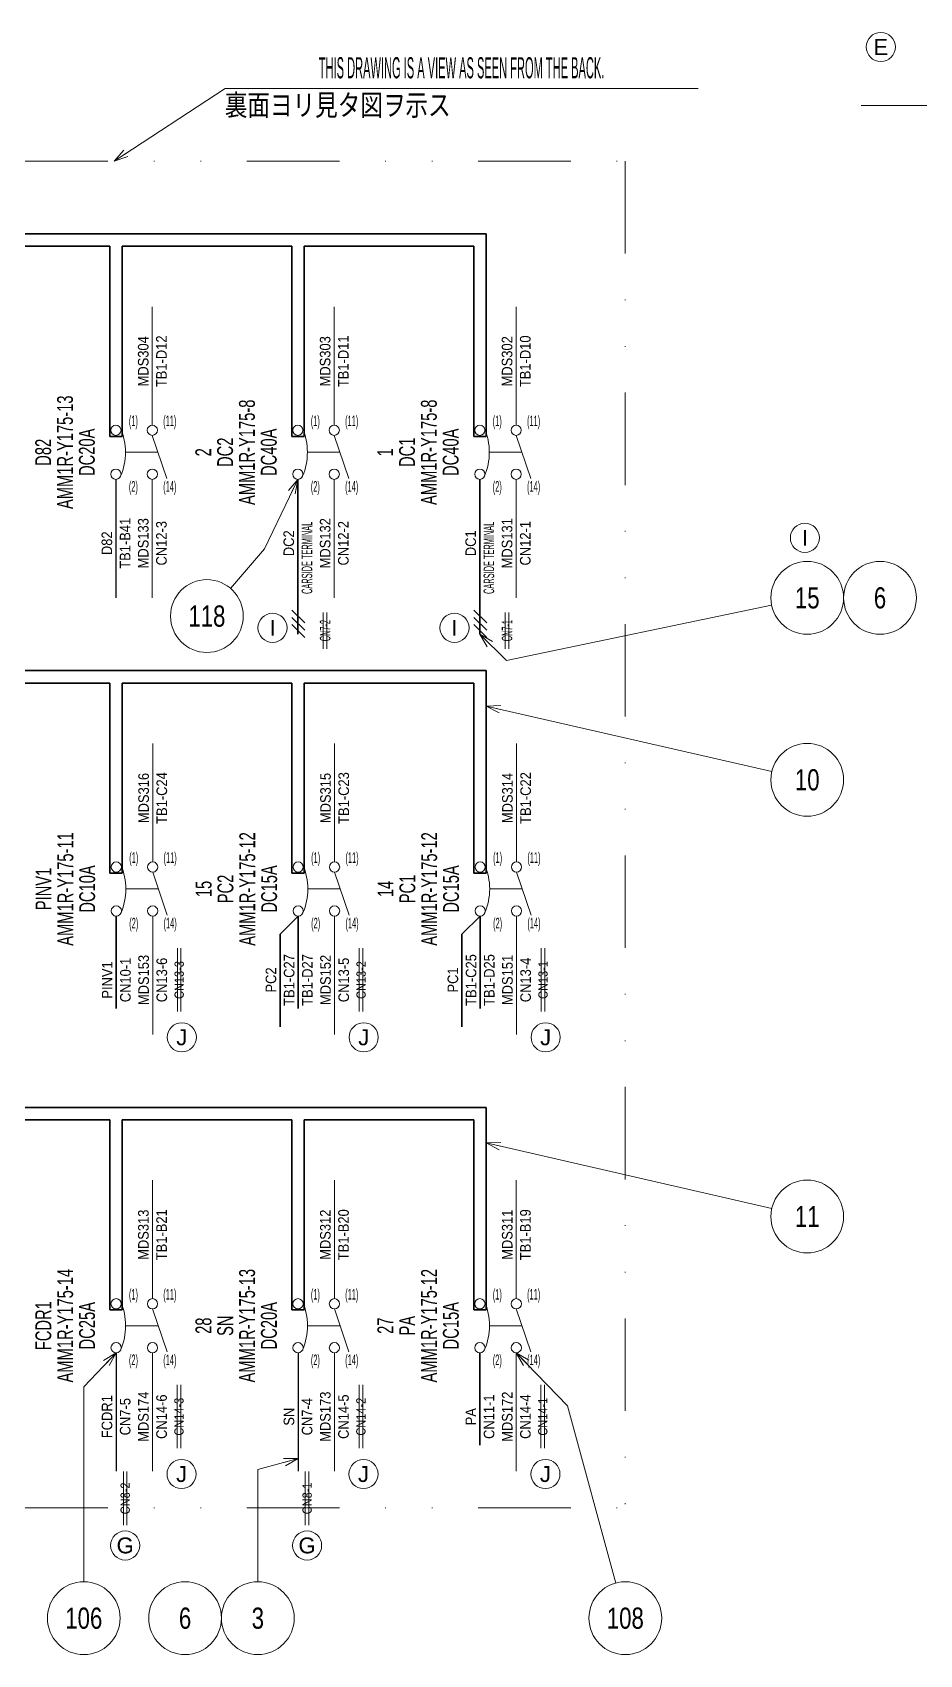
# Model space of a CAD drawing. Header units: millimetres. Extents: x 10 to 832, y 7 to 590.
# Drawn here: x 383.5 to 505.4, y 209.8 to 432.7 of the extents above; entities that cross this region are included whole.
import ezdxf
from ezdxf.enums import TextEntityAlignment as Align

# ---------------------------------------------------------------- set-up
doc = ezdxf.new("R2010")
doc.units = ezdxf.units.MM
for name, pattern in [('DASHDOT', [25.3, 12.7, -6.3, 0, -6.3]), ('DASHED', [19, 12.7, -6.3]), ('DIVIDE', [31.6, 12.7, -6.3, 0, -6.3, 0, -6.3])]:
    doc.linetypes.add(name, pattern=pattern)
for name, color, linetype in [('GR1_02', 7, 'Continuous'), ('GR1_03', 7, 'Continuous'), ('GR1_04', 7, 'Continuous'), ('GR1_05', 7, 'Continuous'), ('GR1_13', 7, 'Continuous'), ('GR1_15', 7, 'Continuous')]:
    doc.layers.add(name, color=color, linetype=linetype)
doc.styles.add('HG丸ｺﾞｼｯｸM-PRO', font='')
doc.styles.get('HG丸ｺﾞｼｯｸM-PRO').set_extended_font_data('HG丸ｺﾞｼｯｸM-PRO')

# ---------------------------------------------------------------- blocks, each defined once
blk = doc.blocks.new('BLKF030')
at = {"layer": 'GR1_13', "color": 4, "linetype": 'DIVIDE', "lineweight": 13}
for p, q in [((95, 415), (465, 415)), ((465, 415), (465, 230)), ((95, 230), (465, 230))]:
    blk.add_line(p, q, dxfattribs=at)
blk = doc.blocks.new('BLKF031')
at = {"layer": 'GR1_03', "color": 3, "linetype": 'Continuous', "lineweight": 35}
for p, q in [((445.88, 405), (110, 405)), ((445.88, 405), (445.88, 377.17)), ((394.15, 403.3), (370.85, 403.3)), ((394.15, 403.3), (394.15, 377.17)), ((419.17, 403.3), (395.85, 403.3)), ((395.85, 403.3), (395.85, 377.17)), ((419.17, 403.3), (419.17, 377.17)), ((420.87, 403.3), (420.87, 377.17)), ((444.18, 403.3), (420.87, 403.3)), ((444.18, 403.3), (444.18, 377.17)), ((394.15, 377.17), (395.85, 377.17)), ((419.17, 377.17), (420.87, 377.17)), ((444.18, 377.17), (445.88, 377.17))]:
    blk.add_line(p, q, dxfattribs=at)
blk = doc.blocks.new('BLKF032')
at = {"layer": 'GR1_02', "color": 4, "linetype": 'Continuous', "lineweight": 13}
blk.add_line((452, 371.41), (450, 377.32), dxfattribs=at)
at = {"layer": 'GR1_02', "color": 4, "linetype": 'DASHDOT', "lineweight": 13}
blk.add_line((446.31, 375), (450.82, 375), dxfattribs=at)
at = {"layer": 'GR1_02', "color": 4, "linetype": 'Continuous', "lineweight": 13}
for centre in [(445, 378.02), (450, 378.02), (445, 371.98), (450, 371.98)]:
    blk.add_circle(centre, 0.701, dxfattribs=at)
blk.add_arc((437.81, 375), 8.5, 337.237, 22.763, dxfattribs=at)
at = {"layer": 'GR1_02', "color": 4, "linetype": 'Continuous', "lineweight": 13, "style": 'HG丸ｺﾞｼｯｸM-PRO'}
for s, width, p in [('(1)', 0.521222, (447.4, 379.32)), ('(11)', 0.521214, (452.4, 379.32)), ('(2)', 0.521222, (447.4, 370.31)), ('(14)', 0.521214, (452.4, 370.31))]:
    blk.add_text(s, height=1.455, dxfattribs=dict(at, width=width)).set_placement(p, align=Align.MIDDLE_CENTER)
blk = doc.blocks.new('BLKF033')
at = {"layer": 'GR1_02', "color": 4, "linetype": 'Continuous', "lineweight": 13}
blk.add_line((427, 371.41), (425, 377.32), dxfattribs=at)
at = {"layer": 'GR1_02', "color": 4, "linetype": 'DASHDOT', "lineweight": 13}
blk.add_line((421.31, 375), (425.82, 375), dxfattribs=at)
at = {"layer": 'GR1_02', "color": 4, "linetype": 'Continuous', "lineweight": 13}
for centre in [(420, 378.02), (425, 378.02), (420, 371.98), (425, 371.98)]:
    blk.add_circle(centre, 0.701, dxfattribs=at)
blk.add_arc((412.81, 375), 8.5, 337.237, 22.763, dxfattribs=at)
at = {"layer": 'GR1_02', "color": 4, "linetype": 'Continuous', "lineweight": 13, "style": 'HG丸ｺﾞｼｯｸM-PRO'}
for s, width, p in [('(1)', 0.521222, (422.4, 379.32)), ('(11)', 0.521214, (427.4, 379.32)), ('(2)', 0.521222, (422.4, 370.31)), ('(14)', 0.521214, (427.4, 370.31))]:
    blk.add_text(s, height=1.455, dxfattribs=dict(at, width=width)).set_placement(p, align=Align.MIDDLE_CENTER)
blk = doc.blocks.new('BLKF034')
at = {"layer": 'GR1_02', "color": 4, "linetype": 'Continuous', "lineweight": 13}
blk.add_line((402, 371.41), (400, 377.32), dxfattribs=at)
at = {"layer": 'GR1_02', "color": 4, "linetype": 'DASHDOT', "lineweight": 13}
blk.add_line((396.31, 375), (400.82, 375), dxfattribs=at)
at = {"layer": 'GR1_02', "color": 4, "linetype": 'Continuous', "lineweight": 13}
for centre in [(395, 378.02), (400, 378.02), (395, 371.98), (400, 371.98)]:
    blk.add_circle(centre, 0.701, dxfattribs=at)
blk.add_arc((387.81, 375), 8.5, 337.237, 22.763, dxfattribs=at)
at = {"layer": 'GR1_02', "color": 4, "linetype": 'Continuous', "lineweight": 13, "style": 'HG丸ｺﾞｼｯｸM-PRO'}
for s, width, p in [('(1)', 0.521222, (397.4, 379.32)), ('(11)', 0.521214, (402.4, 379.32)), ('(2)', 0.521222, (397.4, 370.31)), ('(14)', 0.521214, (402.4, 370.31))]:
    blk.add_text(s, height=1.455, dxfattribs=dict(at, width=width)).set_placement(p, align=Align.MIDDLE_CENTER)
blk = doc.blocks.new('BLKF037')
at = {"layer": 'GR1_02', "color": 4, "linetype": 'Continuous', "lineweight": 13}
blk.add_line((452.05, 311.41), (450.05, 317.32), dxfattribs=at)
at = {"layer": 'GR1_02', "color": 4, "linetype": 'DASHDOT', "lineweight": 13}
blk.add_line((446.36, 315), (450.87, 315), dxfattribs=at)
at = {"layer": 'GR1_02', "color": 4, "linetype": 'Continuous', "lineweight": 13}
for centre in [(445.05, 318.02), (450.05, 318.02), (445.05, 311.98), (450.05, 311.98)]:
    blk.add_circle(centre, 0.701, dxfattribs=at)
blk.add_arc((437.86, 315), 8.5, 337.237, 22.763, dxfattribs=at)
at = {"layer": 'GR1_02', "color": 4, "linetype": 'Continuous', "lineweight": 13, "style": 'HG丸ｺﾞｼｯｸM-PRO'}
for s, width, p in [('(1)', 0.521222, (447.45, 319.32)), ('(11)', 0.521214, (452.45, 319.32)), ('(2)', 0.521222, (447.45, 310.31)), ('(14)', 0.521214, (452.45, 310.31))]:
    blk.add_text(s, height=1.455, dxfattribs=dict(at, width=width)).set_placement(p, align=Align.MIDDLE_CENTER)
blk = doc.blocks.new('BLKF038')
at = {"layer": 'GR1_02', "color": 4, "linetype": 'Continuous', "lineweight": 13}
blk.add_line((427.05, 311.41), (425.05, 317.32), dxfattribs=at)
at = {"layer": 'GR1_02', "color": 4, "linetype": 'DASHDOT', "lineweight": 13}
blk.add_line((421.36, 315), (425.87, 315), dxfattribs=at)
at = {"layer": 'GR1_02', "color": 4, "linetype": 'Continuous', "lineweight": 13}
for centre in [(420.05, 318.02), (425.05, 318.02), (420.05, 311.98), (425.05, 311.98)]:
    blk.add_circle(centre, 0.701, dxfattribs=at)
blk.add_arc((412.86, 315), 8.5, 337.237, 22.763, dxfattribs=at)
at = {"layer": 'GR1_02', "color": 4, "linetype": 'Continuous', "lineweight": 13, "style": 'HG丸ｺﾞｼｯｸM-PRO'}
for s, width, p in [('(1)', 0.521222, (422.45, 319.32)), ('(11)', 0.521214, (427.45, 319.32)), ('(2)', 0.521222, (422.45, 310.31)), ('(14)', 0.521214, (427.45, 310.31))]:
    blk.add_text(s, height=1.455, dxfattribs=dict(at, width=width)).set_placement(p, align=Align.MIDDLE_CENTER)
blk = doc.blocks.new('BLKF039')
at = {"layer": 'GR1_02', "color": 4, "linetype": 'Continuous', "lineweight": 13}
blk.add_line((402.05, 311.41), (400.05, 317.32), dxfattribs=at)
at = {"layer": 'GR1_02', "color": 4, "linetype": 'DASHDOT', "lineweight": 13}
blk.add_line((396.36, 315), (400.87, 315), dxfattribs=at)
at = {"layer": 'GR1_02', "color": 4, "linetype": 'Continuous', "lineweight": 13}
for centre in [(395.05, 318.02), (400.05, 318.02), (395.05, 311.98), (400.05, 311.98)]:
    blk.add_circle(centre, 0.701, dxfattribs=at)
blk.add_arc((387.86, 315), 8.5, 337.237, 22.763, dxfattribs=at)
at = {"layer": 'GR1_02', "color": 4, "linetype": 'Continuous', "lineweight": 13, "style": 'HG丸ｺﾞｼｯｸM-PRO'}
for s, width, p in [('(1)', 0.521222, (397.45, 319.32)), ('(11)', 0.521214, (402.45, 319.32)), ('(2)', 0.521222, (397.45, 310.31)), ('(14)', 0.521214, (402.45, 310.31))]:
    blk.add_text(s, height=1.455, dxfattribs=dict(at, width=width)).set_placement(p, align=Align.MIDDLE_CENTER)
blk = doc.blocks.new('BLKF062')
at = {"layer": 'GR1_02', "color": 4, "linetype": 'Continuous', "lineweight": 13}
blk.add_line((402.02, 251.41), (400.02, 257.32), dxfattribs=at)
at = {"layer": 'GR1_02', "color": 4, "linetype": 'DASHDOT', "lineweight": 13}
blk.add_line((396.33, 255), (400.83, 255), dxfattribs=at)
at = {"layer": 'GR1_02', "color": 4, "linetype": 'Continuous', "lineweight": 13}
for centre in [(395.02, 258.02), (400.02, 258.02), (395.02, 251.98), (400.02, 251.98)]:
    blk.add_circle(centre, 0.701, dxfattribs=at)
blk.add_arc((387.83, 255), 8.5, 337.237, 22.763, dxfattribs=at)
at = {"layer": 'GR1_02', "color": 4, "linetype": 'Continuous', "lineweight": 13, "style": 'HG丸ｺﾞｼｯｸM-PRO'}
for s, width, p in [('(1)', 0.521222, (397.41, 259.32)), ('(11)', 0.521214, (402.41, 259.32)), ('(2)', 0.521222, (397.41, 250.31)), ('(14)', 0.521214, (402.41, 250.31))]:
    blk.add_text(s, height=1.455, dxfattribs=dict(at, width=width)).set_placement(p, align=Align.MIDDLE_CENTER)
blk = doc.blocks.new('BLKF063')
at = {"layer": 'GR1_02', "color": 4, "linetype": 'Continuous', "lineweight": 13}
blk.add_line((427.02, 251.41), (425.02, 257.32), dxfattribs=at)
at = {"layer": 'GR1_02', "color": 4, "linetype": 'DASHDOT', "lineweight": 13}
blk.add_line((421.33, 255), (425.83, 255), dxfattribs=at)
at = {"layer": 'GR1_02', "color": 4, "linetype": 'Continuous', "lineweight": 13}
for centre in [(420.02, 258.02), (425.02, 258.02), (420.02, 251.98), (425.02, 251.98)]:
    blk.add_circle(centre, 0.701, dxfattribs=at)
blk.add_arc((412.83, 255), 8.5, 337.237, 22.763, dxfattribs=at)
at = {"layer": 'GR1_02', "color": 4, "linetype": 'Continuous', "lineweight": 13, "style": 'HG丸ｺﾞｼｯｸM-PRO'}
for s, width, p in [('(1)', 0.521222, (422.41, 259.32)), ('(11)', 0.521214, (427.41, 259.32)), ('(2)', 0.521222, (422.41, 250.31)), ('(14)', 0.521214, (427.41, 250.31))]:
    blk.add_text(s, height=1.455, dxfattribs=dict(at, width=width)).set_placement(p, align=Align.MIDDLE_CENTER)
blk = doc.blocks.new('BLKF064')
at = {"layer": 'GR1_02', "color": 4, "linetype": 'Continuous', "lineweight": 13}
blk.add_line((452.02, 251.41), (450.02, 257.32), dxfattribs=at)
at = {"layer": 'GR1_02', "color": 4, "linetype": 'DASHDOT', "lineweight": 13}
blk.add_line((446.33, 255), (450.83, 255), dxfattribs=at)
at = {"layer": 'GR1_02', "color": 4, "linetype": 'Continuous', "lineweight": 13}
for centre in [(445.02, 258.02), (450.02, 258.02), (445.02, 251.98), (450.02, 251.98)]:
    blk.add_circle(centre, 0.701, dxfattribs=at)
blk.add_arc((437.83, 255), 8.5, 337.237, 22.763, dxfattribs=at)
at = {"layer": 'GR1_02', "color": 4, "linetype": 'Continuous', "lineweight": 13, "style": 'HG丸ｺﾞｼｯｸM-PRO'}
for s, width, p in [('(1)', 0.521222, (447.41, 259.32)), ('(11)', 0.521214, (452.41, 259.32)), ('(2)', 0.521222, (447.41, 250.31)), ('(14)', 0.521214, (452.41, 250.31))]:
    blk.add_text(s, height=1.455, dxfattribs=dict(at, width=width)).set_placement(p, align=Align.MIDDLE_CENTER)
blk = doc.blocks.new('BLKF066')
at = {"layer": 'GR1_03', "color": 3, "linetype": 'Continuous', "lineweight": 35}
for p, q in [((445.88, 345), (110, 345)), ((394.15, 343.3), (370.85, 343.3)), ((394.15, 343.3), (394.15, 317.17)), ((419.17, 343.3), (395.85, 343.3)), ((395.85, 343.3), (395.85, 317.17)), ((419.17, 343.3), (419.17, 317.17)), ((420.87, 343.3), (420.87, 317.17)), ((444.18, 343.3), (420.87, 343.3)), ((444.18, 343.3), (444.18, 317.17)), ((445.88, 345), (445.88, 317.17)), ((394.15, 317.17), (395.85, 317.17)), ((419.17, 317.17), (420.87, 317.17)), ((444.18, 317.17), (445.88, 317.17))]:
    blk.add_line(p, q, dxfattribs=at)
blk = doc.blocks.new('BLKF068')
at = {"layer": 'GR1_03', "color": 3, "linetype": 'Continuous', "lineweight": 35}
for p, q in [((445.88, 285), (110, 285)), ((394.15, 283.3), (370.85, 283.3)), ((394.15, 283.3), (394.15, 257.17)), ((419.17, 283.3), (395.85, 283.3)), ((395.85, 283.3), (395.85, 257.17)), ((419.17, 283.3), (419.17, 257.17)), ((420.87, 283.3), (420.87, 257.17)), ((444.18, 283.3), (420.87, 283.3)), ((444.18, 283.3), (444.18, 257.17)), ((445.88, 285), (445.88, 257.17)), ((394.15, 257.17), (395.85, 257.17)), ((419.17, 257.17), (420.87, 257.17)), ((444.18, 257.17), (445.88, 257.17))]:
    blk.add_line(p, q, dxfattribs=at)
blk = doc.blocks.new('FXTIP_ARROW_S')
at = {"color": 0, "linetype": 'Continuous', "lineweight": -2}
for q in [(-1, 0), (-0.97, 0.26), (-0.97, -0.26)]:
    blk.add_line((0, 0), q, dxfattribs=at)
blk = doc.blocks.new('BLKF262')
at = {"layer": 'GR1_05', "color": 4, "linetype": 'Continuous', "lineweight": 13}
blk.add_circle((500.11, 430.68), 2, dxfattribs=at)
at = {"layer": 'GR1_05', "color": 4, "linetype": 'Continuous', "lineweight": 13, "style": 'HG丸ｺﾞｼｯｸM-PRO', "width": 1.04259}
blk.add_text('E', height=2.18, dxfattribs=at).set_placement((500.11, 430.68), align=Align.MIDDLE_CENTER)
blk = doc.blocks.new('BLKF292')
at = {"layer": 'GR1_05', "color": 4, "linetype": 'Continuous', "lineweight": 13}
blk.add_circle((421.27, 224.81), 2, dxfattribs=at)
at = {"layer": 'GR1_05', "color": 4, "linetype": 'Continuous', "lineweight": 13, "style": 'HG丸ｺﾞｼｯｸM-PRO', "width": 1.042883}
blk.add_text('G', height=2.18, dxfattribs=at).set_placement((421.27, 224.81), align=Align.MIDDLE_CENTER)
blk = doc.blocks.new('BLKF293')
at = {"layer": 'GR1_05', "color": 4, "linetype": 'Continuous', "lineweight": 13}
blk.add_circle((396.27, 224.81), 2, dxfattribs=at)
at = {"layer": 'GR1_05', "color": 4, "linetype": 'Continuous', "lineweight": 13, "style": 'HG丸ｺﾞｼｯｸM-PRO', "width": 1.042883}
blk.add_text('G', height=2.18, dxfattribs=at).set_placement((396.27, 224.81), align=Align.MIDDLE_CENTER)
blk = doc.blocks.new('BLKF320')
at = {"layer": 'GR1_05', "color": 4, "linetype": 'Continuous', "lineweight": 13}
blk.add_circle((441.52, 350.88), 2, dxfattribs=at)
at = {"layer": 'GR1_05', "color": 4, "linetype": 'Continuous', "lineweight": 13, "style": 'HG丸ｺﾞｼｯｸM-PRO', "width": 1.042153}
blk.add_text('I', height=2.18, dxfattribs=at).set_placement((441.52, 350.88), align=Align.MIDDLE_CENTER)
blk = doc.blocks.new('BLKF321')
at = {"layer": 'GR1_05', "color": 4, "linetype": 'Continuous', "lineweight": 13}
blk.add_circle((416.52, 350.88), 2, dxfattribs=at)
at = {"layer": 'GR1_05', "color": 4, "linetype": 'Continuous', "lineweight": 13, "style": 'HG丸ｺﾞｼｯｸM-PRO', "width": 1.042153}
blk.add_text('I', height=2.18, dxfattribs=at).set_placement((416.52, 350.88), align=Align.MIDDLE_CENTER)
blk = doc.blocks.new('BLKF336')
at = {"layer": 'GR1_05', "color": 4, "linetype": 'Continuous', "lineweight": 13}
blk.add_circle((489.68, 363.24), 2, dxfattribs=at)
at = {"layer": 'GR1_05', "color": 4, "linetype": 'Continuous', "lineweight": 13, "style": 'HG丸ｺﾞｼｯｸM-PRO', "width": 1.042153}
blk.add_text('I', height=2.18, dxfattribs=at).set_placement((489.68, 363.24), align=Align.MIDDLE_CENTER)
blk = doc.blocks.new('BLKF352')
at = {"layer": 'GR1_05', "color": 4, "linetype": 'Continuous', "lineweight": 13}
blk.add_circle((404.02, 234.62), 2, dxfattribs=at)
at = {"layer": 'GR1_05', "color": 4, "linetype": 'Continuous', "lineweight": 13, "style": 'HG丸ｺﾞｼｯｸM-PRO', "width": 1.042809}
blk.add_text('J', height=2.18, dxfattribs=at).set_placement((404.02, 234.62), align=Align.MIDDLE_CENTER)
blk = doc.blocks.new('BLKF353')
at = {"layer": 'GR1_05', "color": 4, "linetype": 'Continuous', "lineweight": 13}
blk.add_circle((429.02, 234.62), 2, dxfattribs=at)
at = {"layer": 'GR1_05', "color": 4, "linetype": 'Continuous', "lineweight": 13, "style": 'HG丸ｺﾞｼｯｸM-PRO', "width": 1.042809}
blk.add_text('J', height=2.18, dxfattribs=at).set_placement((429.02, 234.62), align=Align.MIDDLE_CENTER)
blk = doc.blocks.new('BLKF354')
at = {"layer": 'GR1_05', "color": 4, "linetype": 'Continuous', "lineweight": 13}
blk.add_circle((454.02, 234.62), 2, dxfattribs=at)
at = {"layer": 'GR1_05', "color": 4, "linetype": 'Continuous', "lineweight": 13, "style": 'HG丸ｺﾞｼｯｸM-PRO', "width": 1.042809}
blk.add_text('J', height=2.18, dxfattribs=at).set_placement((454.02, 234.62), align=Align.MIDDLE_CENTER)
blk = doc.blocks.new('BLKF362')
at = {"layer": 'GR1_05', "color": 4, "linetype": 'Continuous', "lineweight": 13}
blk.add_circle((404.05, 294.62), 2, dxfattribs=at)
at = {"layer": 'GR1_05', "color": 4, "linetype": 'Continuous', "lineweight": 13, "style": 'HG丸ｺﾞｼｯｸM-PRO', "width": 1.042809}
blk.add_text('J', height=2.18, dxfattribs=at).set_placement((404.05, 294.62), align=Align.MIDDLE_CENTER)
blk = doc.blocks.new('BLKF363')
at = {"layer": 'GR1_05', "color": 4, "linetype": 'Continuous', "lineweight": 13}
blk.add_circle((429.05, 294.62), 2, dxfattribs=at)
at = {"layer": 'GR1_05', "color": 4, "linetype": 'Continuous', "lineweight": 13, "style": 'HG丸ｺﾞｼｯｸM-PRO', "width": 1.042809}
blk.add_text('J', height=2.18, dxfattribs=at).set_placement((429.05, 294.62), align=Align.MIDDLE_CENTER)
blk = doc.blocks.new('BLKF364')
at = {"layer": 'GR1_05', "color": 4, "linetype": 'Continuous', "lineweight": 13}
blk.add_circle((454.05, 294.62), 2, dxfattribs=at)
at = {"layer": 'GR1_05', "color": 4, "linetype": 'Continuous', "lineweight": 13, "style": 'HG丸ｺﾞｼｯｸM-PRO', "width": 1.042809}
blk.add_text('J', height=2.18, dxfattribs=at).set_placement((454.05, 294.62), align=Align.MIDDLE_CENTER)

msp = doc.modelspace()

# ---------------------------------------------------------------- linework, layer by layer
at = {"layer": 'GR1_02', "color": 4, "linetype": 'Continuous', "lineweight": 13}
msp.add_line((549.71, 422.66), (497.39, 422.66), dxfattribs=at)
at = {"layer": 'GR1_03', "color": 4, "linetype": 'Continuous', "lineweight": 13}
for p, q in [((400, 395), (400, 378.72)), ((425, 395), (425, 378.72)), ((450, 395), (450, 378.72)), ((400, 371.28), (400, 355)), ((425, 371.28), (425, 355)), ((450, 371.28), (450, 355)), ((419.18, 353.32), (420.95, 351.55)), ((419.18, 352.32), (420.95, 350.55)), ((444.18, 353.32), (445.95, 351.55)), ((444.18, 352.32), (445.95, 350.55)), ((419.18, 351.32), (420.95, 349.55)), ((444.18, 351.32), (445.95, 349.55)), ((400.05, 335), (400.05, 318.72)), ((425.05, 335), (425.05, 318.72)), ((450.05, 335), (450.05, 318.72)), ((400.05, 311.28), (400.05, 295)), ((425.05, 311.28), (425.05, 295)), ((450.05, 311.28), (450.05, 295)), ((400.02, 275), (400.02, 258.72)), ((425.02, 275), (425.02, 258.72)), ((450.02, 275), (450.02, 258.72)), ((400.02, 251.28), (400.02, 235)), ((425.02, 251.28), (425.02, 235)), ((450.02, 251.28), (450.02, 235))]:
    msp.add_line(p, q, dxfattribs=at)
at = {"layer": 'GR1_03', "color": 2, "linetype": 'Continuous', "lineweight": 25}
for p, q in [((395, 371.28), (395, 355)), ((395.02, 251.28), (395.02, 235)), ((420.02, 251.28), (420.02, 235))]:
    msp.add_line(p, q, dxfattribs=at)
at = {"layer": 'GR1_03', "color": 3, "linetype": 'Continuous', "lineweight": 35}
for p, q in [((420, 371.28), (420, 350)), ((445, 371.28), (445, 350))]:
    msp.add_line(p, q, dxfattribs=at)
at = {"layer": 'GR1_03', "color": 3, "linetype": 'DASHED', "lineweight": 35}
for p, q in [((395.05, 311.28), (395.05, 295)), ((420.05, 311.28), (417.55, 308.78)), ((420.05, 311.28), (420.05, 295)), ((445.05, 311.28), (442.55, 308.78)), ((445.05, 311.28), (445.05, 295)), ((417.55, 308.78), (417.55, 295)), ((442.55, 308.78), (442.55, 295)), ((445.02, 251.28), (445.02, 235))]:
    msp.add_line(p, q, dxfattribs=at)
at = {"layer": 'GR1_05', "color": 4, "linetype": 'Continuous', "lineweight": 13}
for p, q in [((423.5, 348), (423.5, 353)), ((424, 348), (424, 353)), ((448.5, 348), (448.5, 353)), ((449, 348), (449, 353)), ((403.44, 298.17), (403.44, 306.87)), ((403.94, 298.17), (403.94, 306.87)), ((428.44, 298.17), (428.44, 306.87)), ((428.94, 298.17), (428.94, 306.87)), ((453.44, 298.17), (453.44, 306.87)), ((453.94, 298.17), (453.94, 306.87)), ((403.41, 238.17), (403.41, 246.87)), ((403.91, 238.17), (403.91, 246.87)), ((428.41, 238.17), (428.41, 246.87)), ((428.91, 238.17), (428.91, 246.87)), ((453.41, 238.17), (453.41, 246.87)), ((453.91, 238.17), (453.91, 246.87)), ((396.02, 227.61), (396.02, 234.96)), ((396.52, 227.61), (396.52, 234.96)), ((421.02, 227.61), (421.02, 234.96)), ((421.52, 227.61), (421.52, 234.96))]:
    msp.add_line(p, q, dxfattribs=at)
at = {"layer": 'GR1_13', "color": 4, "linetype": 'Continuous', "lineweight": 13}
for p, q in [((394.75, 415), (410, 425)), ((410, 425), (475, 425))]:
    msp.add_line(p, q, dxfattribs=at)
at = {"layer": 'GR1_15', "color": 4, "linetype": 'Continuous', "lineweight": 13}
for p, q in [((420, 371.28), (415.42, 361.74)), ((415.42, 361.74), (410.75, 356.3)), ((448.65, 346.38), (485.11, 353.98)), ((445, 350), (448.65, 346.38)), ((445.88, 340.12), (485.13, 331.12)), ((445.88, 280.12), (485.13, 271.12)), ((395.02, 251.28), (390.58, 246.58)), ((450.02, 251.28), (457.05, 243.98)), ((390.58, 246.58), (390.58, 219.82)), ((457.05, 243.98), (463.69, 219.64)), ((420.02, 236.74), (414.5, 235.26)), ((414.5, 235.26), (414.5, 219.82))]:
    msp.add_line(p, q, dxfattribs=at)
for centre in [(490, 355), (500, 355), (407.5, 352.5), (490, 330), (490, 270), (390.58, 214.82), (404.5, 214.82), (414.5, 214.82), (465, 214.82)]:
    msp.add_circle(centre, 5, dxfattribs=at)

# ---------------------------------------------------------------- block references
at = {"layer": 'GR1_02', "color": 4, "linetype": 'Continuous', "lineweight": 13}
for name in ['BLKF034', 'BLKF033', 'BLKF032', 'BLKF039', 'BLKF038', 'BLKF037', 'BLKF062', 'BLKF063', 'BLKF064']:
    msp.add_blockref(name, (0, 0), dxfattribs=at)
at = {"layer": 'GR1_03', "color": 3, "linetype": 'Continuous', "lineweight": 35}
for name in ['BLKF031', 'BLKF066', 'BLKF068']:
    msp.add_blockref(name, (0, 0), dxfattribs=at)
at = {"layer": 'GR1_05', "color": 4, "linetype": 'Continuous', "lineweight": 13}
for name in ['BLKF262', 'BLKF336', 'BLKF321', 'BLKF320', 'BLKF362', 'BLKF363', 'BLKF364', 'BLKF352', 'BLKF353', 'BLKF354', 'BLKF293', 'BLKF292']:
    msp.add_blockref(name, (0, 0), dxfattribs=at)
at = {"layer": 'GR1_13', "color": 4, "linetype": 'DIVIDE', "lineweight": 13}
msp.add_blockref('BLKF030', (0, 0), dxfattribs=at)
at = {"layer": 'GR1_13', "color": 4, "linetype": 'Continuous', "lineweight": 13, "xscale": 2, "yscale": 2, "rotation": 213.2545884793545}
msp.add_blockref('FXTIP_ARROW_S', (394.75, 415), dxfattribs=at)
at = {"layer": 'GR1_15', "color": 4, "linetype": 'Continuous', "lineweight": 13, "xscale": 2, "yscale": 2}
for p, rotation in [((420, 371.28), 64.36534339249208), ((445, 350), 135.2220066249269), ((445.88, 340.12), 167.0806528766763), ((445.88, 280.12), 167.0806528766763), ((395.02, 251.28), 46.6865681928987), ((450.02, 251.28), 133.9296542194714), ((420.02, 236.74), 14.9999999999999)]:
    msp.add_blockref('FXTIP_ARROW_S', p, dxfattribs=dict(at, rotation=rotation))

# ---------------------------------------------------------------- texts
at = {"layer": 'GR1_02', "color": 4, "linetype": 'Continuous', "lineweight": 13, "style": 'HG丸ｺﾞｼｯｸM-PRO'}
for s, height, width, p in [('AMM1R-Y175-13', 2.1818, 0.692153, (388, 375)), ('AMM1R-Y175-8', 2.1818, 0.692227, (413, 375)), ('AMM1R-Y175-8', 2.1818, 0.692227, (438, 375)), ('D82', 2.182, 0.692069, (385, 375)), ('DC20A', 2.182, 0.692605, (391, 375)), ('DC2', 2.182, 0.692819, (410, 375)), ('DC40A', 2.182, 0.692605, (416, 375)), ('DC1', 2.182, 0.692819, (435, 375)), ('DC40A', 2.182, 0.692605, (441, 375)), ('2', 2.18, 0.691275, (407, 375)), ('1', 2.18, 0.691275, (432, 375)), ('AMM1R-Y175-11', 2.1818, 0.692153, (388.05, 315)), ('AMM1R-Y175-12', 2.1818, 0.692153, (413.05, 315)), ('AMM1R-Y175-12', 2.1818, 0.692153, (438.05, 315)), ('PINV1', 2.182, 0.691525, (385.05, 315)), ('DC10A', 2.182, 0.692605, (391.05, 315)), ('PC2', 2.182, 0.691925, (410.05, 315)), ('DC15A', 2.182, 0.692605, (416.05, 315)), ('PC1', 2.182, 0.691925, (435.05, 315)), ('DC15A', 2.182, 0.692605, (441.05, 315)), ('15', 2.182, 0.691275, (407.05, 315)), ('14', 2.182, 0.691275, (432.05, 315)), ('AMM1R-Y175-14', 2.1818, 0.692153, (388.02, 255)), ('AMM1R-Y175-13', 2.1818, 0.692153, (413.02, 255)), ('AMM1R-Y175-12', 2.1818, 0.692153, (438.02, 255)), ('FCDR1', 2.182, 0.692444, (385.02, 255)), ('DC25A', 2.182, 0.692605, (391.02, 255)), ('DC20A', 2.182, 0.692605, (416.02, 255)), ('PA', 2.182, 0.692096, (435.02, 255)), ('DC15A', 2.182, 0.692605, (441.02, 255)), ('28', 2.182, 0.691275, (407.02, 255)), ('SN', 2.182, 0.691329, (410.02, 255)), ('27', 2.182, 0.691275, (432.02, 255))]:
    msp.add_text(s, height=height, rotation=90, dxfattribs=dict(at, width=width)).set_placement(p, align=Align.MIDDLE_CENTER)
at = {"layer": 'GR1_04', "color": 3, "linetype": 'Continuous', "lineweight": 35, "style": 'HG丸ｺﾞｼｯｸM-PRO'}
for s, height, width, p in [('MDS304', 1.455, 0.911744, (398.75, 387.5)), ('TB1-D12', 1.455, 0.911582, (401.25, 387.5)), ('MDS303', 1.455, 0.911744, (423.75, 387.5)), ('TB1-D11', 1.455, 0.911582, (426.25, 387.5)), ('MDS302', 1.455, 0.911744, (448.75, 387.5)), ('TB1-D10', 1.455, 0.911582, (451.25, 387.5)), ('TB1-B41', 1.455, 0.911762, (396.25, 362.5)), ('MDS133', 1.455, 0.911744, (398.75, 362.5)), ('MDS132', 1.455, 0.911744, (423.75, 362.5)), ('MDS131', 1.455, 0.911744, (448.75, 362.5)), ('D82', 1.455, 0.910898, (393.75, 362.5)), ('CN12-3', 1.455, 0.911361, (401.25, 362.5)), ('DC2', 1.455, 0.911511, (418.75, 362.5)), ('CARSIDE TERMINAL', 1.4545, 0.522004, (421.25, 360.5)), ('CN12-2', 1.455, 0.911361, (426.25, 362.5)), ('DC1', 1.455, 0.911511, (443.75, 362.5)), ('CARSIDE TERMINAL', 1.4545, 0.522004, (446.25, 360.5)), ('CN12-1', 1.455, 0.911361, (451.25, 362.5)), ('MDS316', 1.455, 0.911744, (398.8, 327.5)), ('TB1-C24', 1.455, 0.911795, (401.3, 327.5)), ('MDS315', 1.455, 0.911744, (423.8, 327.5)), ('TB1-C23', 1.455, 0.911795, (426.3, 327.5)), ('MDS314', 1.455, 0.911744, (448.8, 327.5)), ('TB1-C22', 1.455, 0.911795, (451.3, 327.5)), ('CN10-1', 1.455, 0.911361, (396.3, 302.5)), ('MDS153', 1.455, 0.911744, (398.8, 302.5)), ('CN13-6', 1.455, 0.911361, (401.3, 302.5)), ('TB1-C27', 1.455, 0.911795, (418.8, 302.5)), ('TB1-D27', 1.455, 0.911582, (421.3, 302.5)), ('MDS152', 1.455, 0.911744, (423.8, 302.5)), ('CN13-5', 1.455, 0.911361, (426.3, 302.5)), ('TB1-C25', 1.455, 0.911795, (443.8, 302.5)), ('TB1-D25', 1.455, 0.911582, (446.3, 302.5)), ('MDS151', 1.455, 0.911744, (448.8, 302.5)), ('CN13-4', 1.455, 0.911361, (451.3, 302.5)), ('PINV1', 1.455, 0.912119, (393.8, 302.5)), ('PC2', 1.455, 0.911005, (416.3, 302.5)), ('PC1', 1.455, 0.911005, (441.3, 302.5)), ('MDS313', 1.455, 0.911744, (398.77, 267.5)), ('TB1-B21', 1.455, 0.911762, (401.27, 267.5)), ('MDS312', 1.455, 0.911744, (423.77, 267.5)), ('TB1-B20', 1.455, 0.911762, (426.27, 267.5)), ('MDS311', 1.455, 0.911744, (448.77, 267.5)), ('TB1-B19', 1.455, 0.911762, (451.27, 267.5)), ('FCDR1', 1.455, 0.91232, (393.77, 242.5)), ('MDS174', 1.455, 0.911744, (398.77, 242.5)), ('CN14-6', 1.455, 0.911361, (401.27, 242.5)), ('MDS173', 1.455, 0.911744, (423.77, 242.5)), ('CN14-5', 1.455, 0.911361, (426.27, 242.5)), ('CN11-1', 1.455, 0.911361, (446.27, 242.5)), ('MDS172', 1.455, 0.911744, (448.77, 242.5)), ('CN14-4', 1.455, 0.911361, (451.27, 242.5)), ('CN7-5', 1.455, 0.911493, (396.27, 242.5)), ('SN', 1.455, 0.912022, (418.77, 242.5)), ('CN7-4', 1.455, 0.911493, (421.27, 242.5)), ('PA', 1.455, 0.911215, (443.77, 242.5))]:
    msp.add_text(s, height=height, rotation=90, dxfattribs=dict(at, width=width)).set_placement(p, align=Align.MIDDLE_CENTER)
at = {"layer": 'GR1_05', "color": 3, "linetype": 'Continuous', "lineweight": 35, "style": 'HG丸ｺﾞｼｯｸM-PRO'}
for s, height, width, p in [('CN7-2', 1.455, 0.521178, (423.75, 350.5)), ('CN7-1', 1.455, 0.521178, (448.75, 350.5)), ('CN13-3', 1.273, 0.8878, (403.69, 302.5)), ('CN13-2', 1.273, 0.8878, (428.69, 302.5)), ('CN13-1', 1.273, 0.8878, (453.69, 302.5)), ('CN14-3', 1.273, 0.8878, (403.66, 242.5)), ('CN14-2', 1.273, 0.8878, (428.66, 242.5)), ('CN14-1', 1.273, 0.8878, (453.66, 242.5)), ('CN8-2', 1.273, 0.887596, (396.27, 231.28)), ('CN8-1', 1.273, 0.887596, (421.27, 231.28))]:
    msp.add_text(s, height=height, rotation=90, dxfattribs=dict(at, width=width)).set_placement(p, align=Align.MIDDLE_CENTER)
at = {"layer": 'GR1_13', "color": 3, "linetype": 'Continuous', "lineweight": 35, "style": 'HG丸ｺﾞｼｯｸM-PRO'}
for s, height, width, p in [('THIS DRAWING IS A VIEW AS SEEN FROM THE BACK.', 2.9091, 0.391356, (442.5, 425.5)), ('裏面ヨリ見タ図ヲ示ス', 2.909, 0.781842, (425.48, 420.38))]:
    msp.add_text(s, height=height, dxfattribs=dict(at, width=width)).set_placement(p, align=Align.BOTTOM_CENTER)
at = {"layer": 'GR1_15', "color": 3, "linetype": 'Continuous', "lineweight": 35, "style": 'HG丸ｺﾞｼｯｸM-PRO', "width": 0.784542}
for s, height, p in [('15', 2.909, (490, 355)), ('118', 2.909, (407.5, 352.5)), ('10', 2.909, (490, 330)), ('11', 2.909, (490, 270)), ('106', 2.909, (390.58, 214.82)), ('3', 2.91, (414.5, 214.82)), ('108', 2.909, (465, 214.82))]:
    msp.add_text(s, height=height, rotation=0, dxfattribs=at).set_placement(p, align=Align.MIDDLE_CENTER)
for p in [(500, 355), (404.5, 214.82)]:
    msp.add_text('6', height=2.91, dxfattribs=at).set_placement(p, align=Align.MIDDLE_CENTER)

doc.saveas('drawing.dxf')
